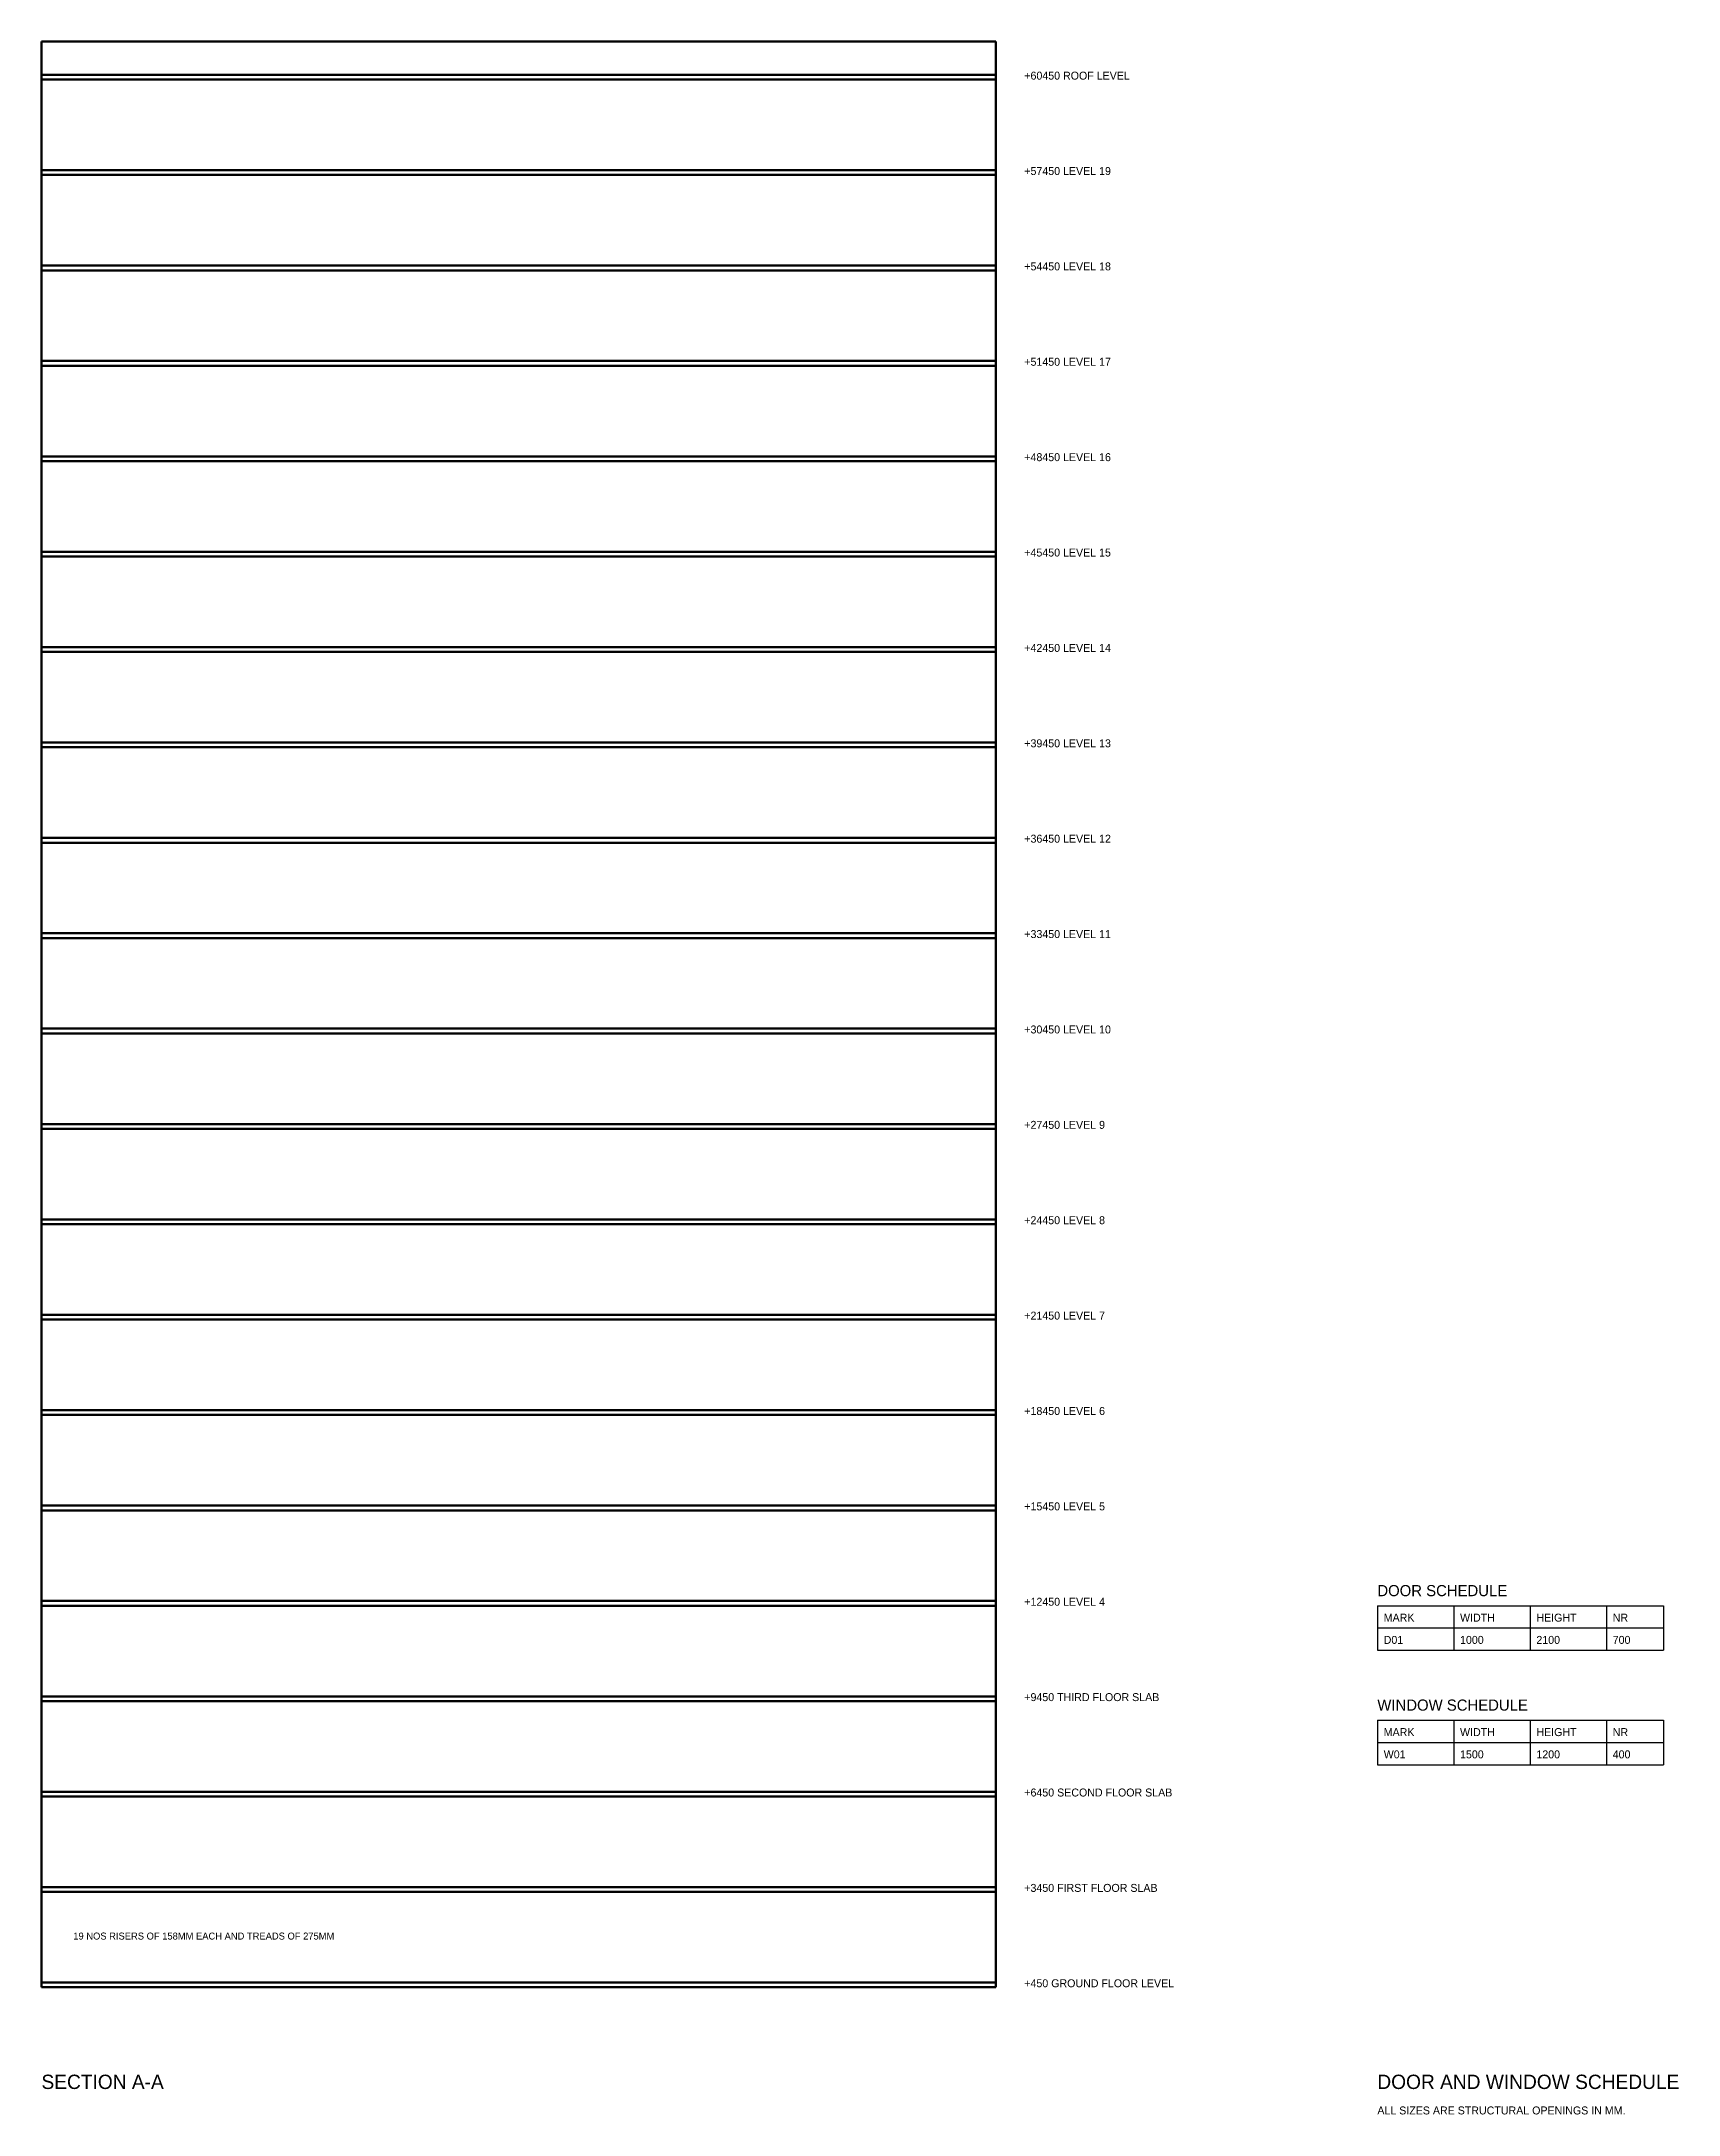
# Model space of a CAD drawing. Header units: millimetres. Extents: x -150 to 177469, y -4004 to 61200.
# Drawn here: x 126000 to 177469, y -4004 to 61200 of the extents above; entities that cross this region are included whole.
import ezdxf

# ---------------------------------------------------------------- set-up
doc = ezdxf.new("R2010")
doc.units = ezdxf.units.MM
doc.layers.get('0').update_dxf_attribs({"color": 1, "linetype": 'CONTINUOUS'})
doc.layers.add('TEXT', color=6, linetype='CONTINUOUS')
doc.layers.add('WALL', color=4, linetype='CONTINUOUS')

msp = doc.modelspace()

# ---------------------------------------------------------------- linework, layer by layer
for p, q in [((168000, 12000), (177000, 12000)), ((168000, 12000), (168000, 10600)), ((170400, 12000), (170400, 10600)), ((172800, 12000), (172800, 10600)), ((175200, 12000), (175200, 10600)), ((177000, 12000), (177000, 10600)), ((168000, 11300), (177000, 11300)), ((168000, 10600), (177000, 10600)), ((168000, 8400), (177000, 8400)), ((168000, 8400), (168000, 7000)), ((170400, 8400), (170400, 7000)), ((172800, 8400), (172800, 7000)), ((175200, 8400), (175200, 7000)), ((177000, 8400), (177000, 7000)), ((168000, 7700), (177000, 7700)), ((168000, 7000), (177000, 7000))]:
    msp.add_line(p, q)
at = {"layer": 'WALL', "lineweight": 50}
for p, q in [((156000, 61200), (126000, 61200)), ((126000, 61200), (126000, 0)), ((156000, 0), (156000, 61200)), ((126000, 60150), (156000, 60150)), ((126000, 60000), (156000, 60000)), ((126000, 57150), (156000, 57150)), ((126000, 57000), (156000, 57000)), ((126000, 54150), (156000, 54150)), ((126000, 54000), (156000, 54000)), ((126000, 51150), (156000, 51150)), ((126000, 51000), (156000, 51000)), ((126000, 48150), (156000, 48150)), ((126000, 48000), (156000, 48000)), ((126000, 45150), (156000, 45150)), ((126000, 45000), (156000, 45000)), ((126000, 42150), (156000, 42150)), ((126000, 42000), (156000, 42000)), ((126000, 39150), (156000, 39150)), ((126000, 39000), (156000, 39000)), ((126000, 36150), (156000, 36150)), ((126000, 36000), (156000, 36000)), ((126000, 33150), (156000, 33150)), ((126000, 33000), (156000, 33000)), ((126000, 30150), (156000, 30150)), ((126000, 30000), (156000, 30000)), ((126000, 27150), (156000, 27150)), ((126000, 27000), (156000, 27000)), ((126000, 24150), (156000, 24150)), ((126000, 24000), (156000, 24000)), ((126000, 21150), (156000, 21150)), ((126000, 21000), (156000, 21000)), ((126000, 18150), (156000, 18150)), ((126000, 18000), (156000, 18000)), ((126000, 15150), (156000, 15150)), ((126000, 15000), (156000, 15000)), ((126000, 12150), (156000, 12150)), ((126000, 12000), (156000, 12000)), ((126000, 9150), (156000, 9150)), ((126000, 9000), (156000, 9000)), ((126000, 6150), (156000, 6150)), ((126000, 6000), (156000, 6000)), ((126000, 3150), (156000, 3150)), ((126000, 3000), (156000, 3000)), ((126000, 150), (156000, 150)), ((126000, 0), (156000, 0)), ((126000, 0), (156000, 0))]:
    msp.add_line(p, q, dxfattribs=at)

# ---------------------------------------------------------------- texts
at = {"layer": 'TEXT'}
for s, height, p in [('+60450 ROOF LEVEL', 250, (156900, 60000)), ('+57450 LEVEL 19', 250, (156900, 57000)), ('+54450 LEVEL 18', 250, (156900, 54000)), ('+51450 LEVEL 17', 250, (156900, 51000)), ('+48450 LEVEL 16', 250, (156900, 48000)), ('+45450 LEVEL 15', 250, (156900, 45000)), ('+42450 LEVEL 14', 250, (156900, 42000)), ('+39450 LEVEL 13', 250, (156900, 39000)), ('+36450 LEVEL 12', 250, (156900, 36000)), ('+33450 LEVEL 11', 250, (156900, 33000)), ('+30450 LEVEL 10', 250, (156900, 30000)), ('+27450 LEVEL 9', 250, (156900, 27000)), ('+24450 LEVEL 8', 250, (156900, 24000)), ('+21450 LEVEL 7', 250, (156900, 21000)), ('+18450 LEVEL 6', 250, (156900, 18000)), ('+15450 LEVEL 5', 250, (156900, 15000)), ('DOOR SCHEDULE', 350, (168000, 12300)), ('+12450 LEVEL 4', 250, (156900, 12000)), ('MARK', 250, (168200, 11500)), ('WIDTH', 250, (170600, 11500)), ('HEIGHT', 250, (173000, 11500)), ('NR', 250, (175400, 11500)), ('D01', 250, (168200, 10800)), ('1000', 250, (170600, 10800)), ('2100', 250, (173000, 10800)), ('700', 250, (175400, 10800)), ('+9450 THIRD FLOOR SLAB', 250, (156900, 9000)), ('WINDOW SCHEDULE', 350, (168000, 8700)), ('MARK', 250, (168200, 7900)), ('WIDTH', 250, (170600, 7900)), ('HEIGHT', 250, (173000, 7900)), ('NR', 250, (175400, 7900)), ('W01', 250, (168200, 7200)), ('1500', 250, (170600, 7200)), ('1200', 250, (173000, 7200)), ('400', 250, (175400, 7200)), ('+6450 SECOND FLOOR SLAB', 250, (156900, 6000)), ('+3450 FIRST FLOOR SLAB', 250, (156900, 3000)), ('19 NOS RISERS OF 158MM EACH AND TREADS OF 275MM', 220, (127000, 1500)), ('+450 GROUND FLOOR LEVEL', 250, (156900, 0)), ('SECTION A-A', 450, (126000, -3200)), ('DOOR AND WINDOW SCHEDULE', 450, (168000, -3200)), ('ALL SIZES ARE STRUCTURAL OPENINGS IN MM.', 250, (168000, -4000))]:
    msp.add_text(s, height=height, dxfattribs=at).set_placement(p)

doc.saveas('drawing.dxf')
